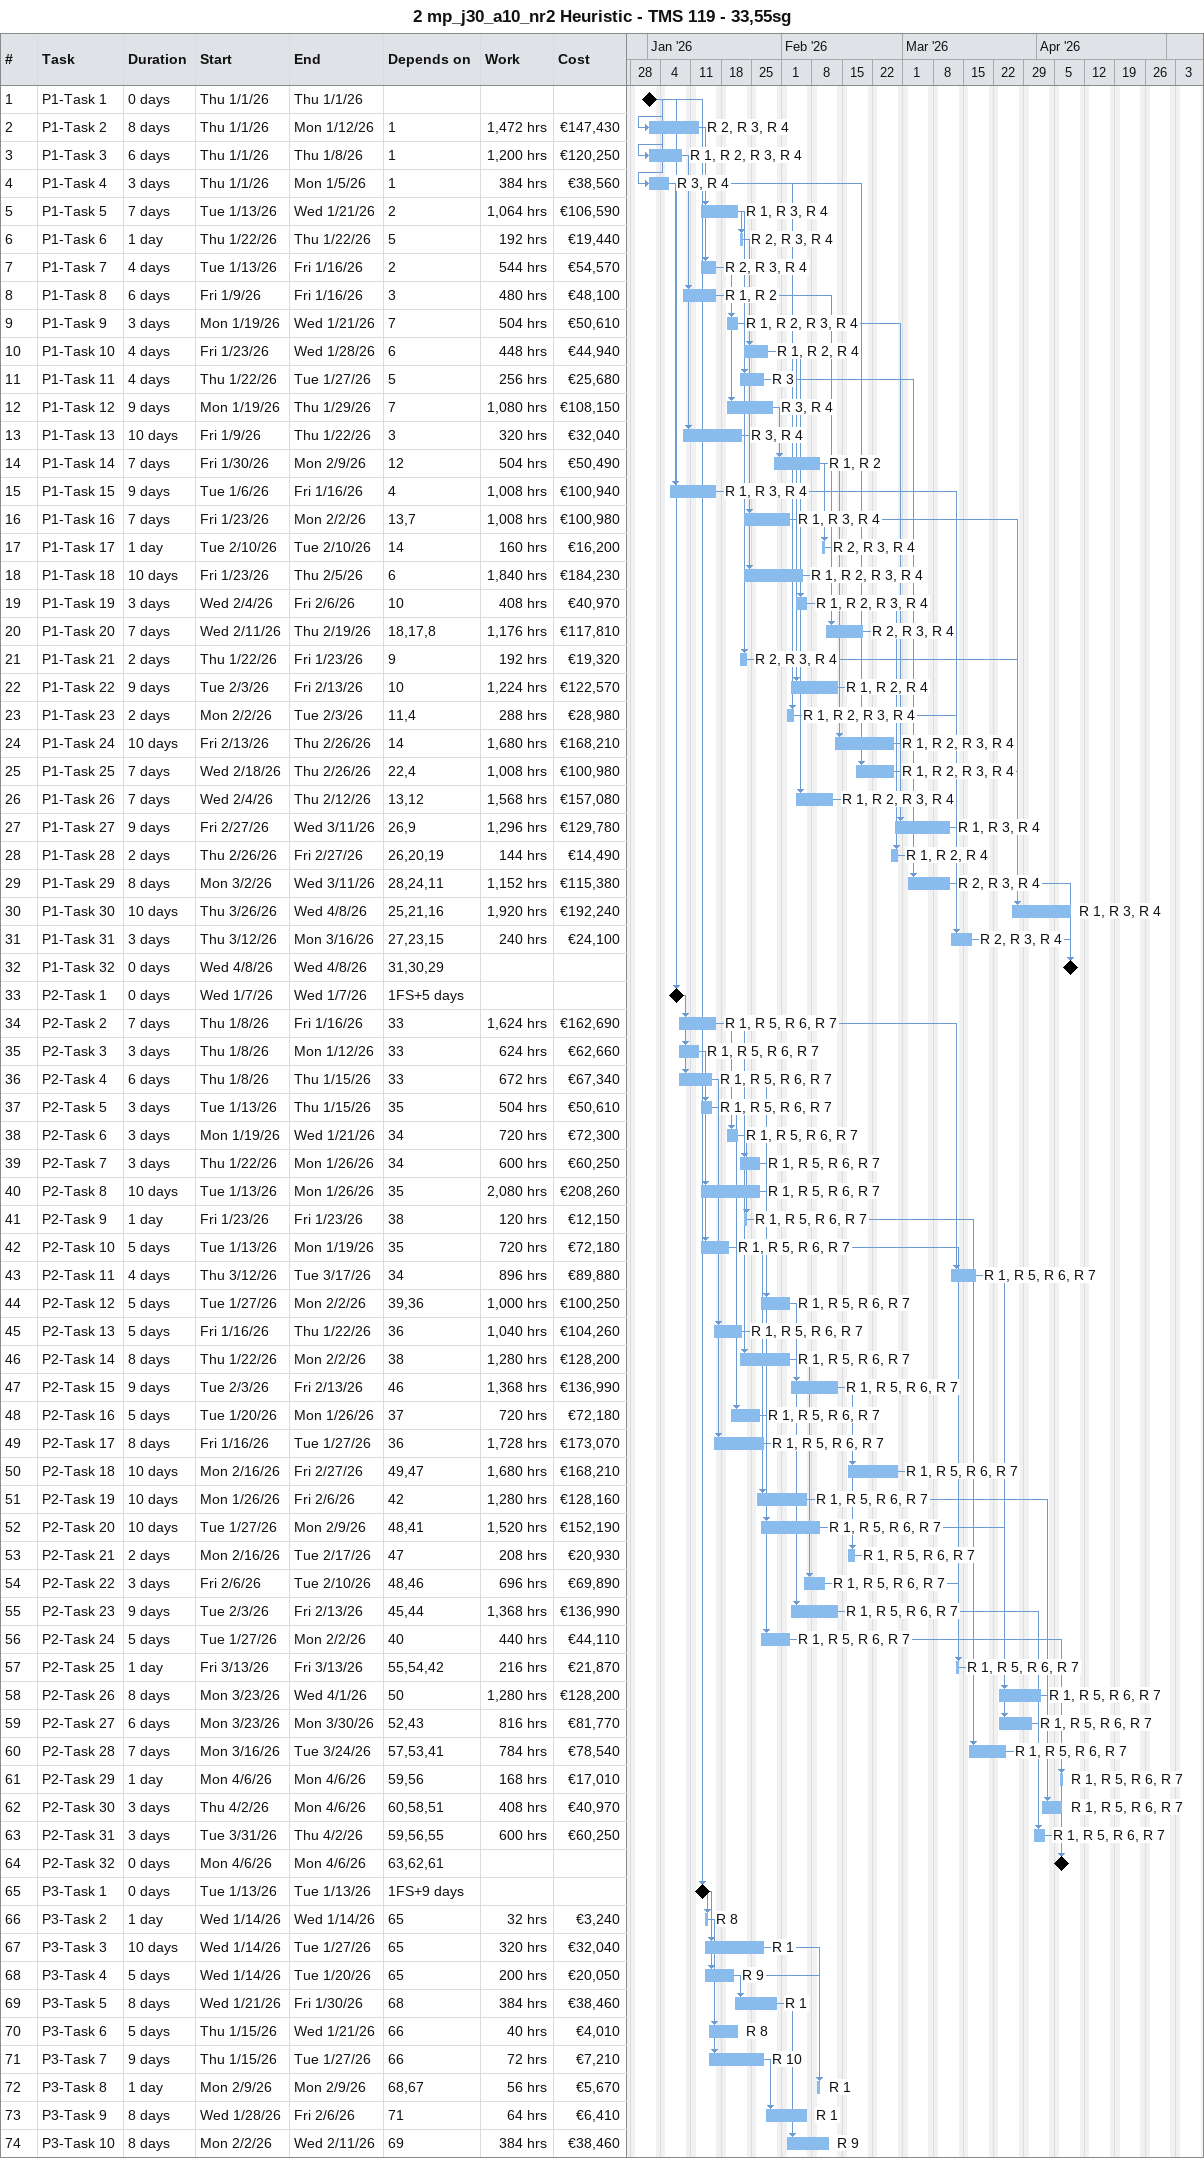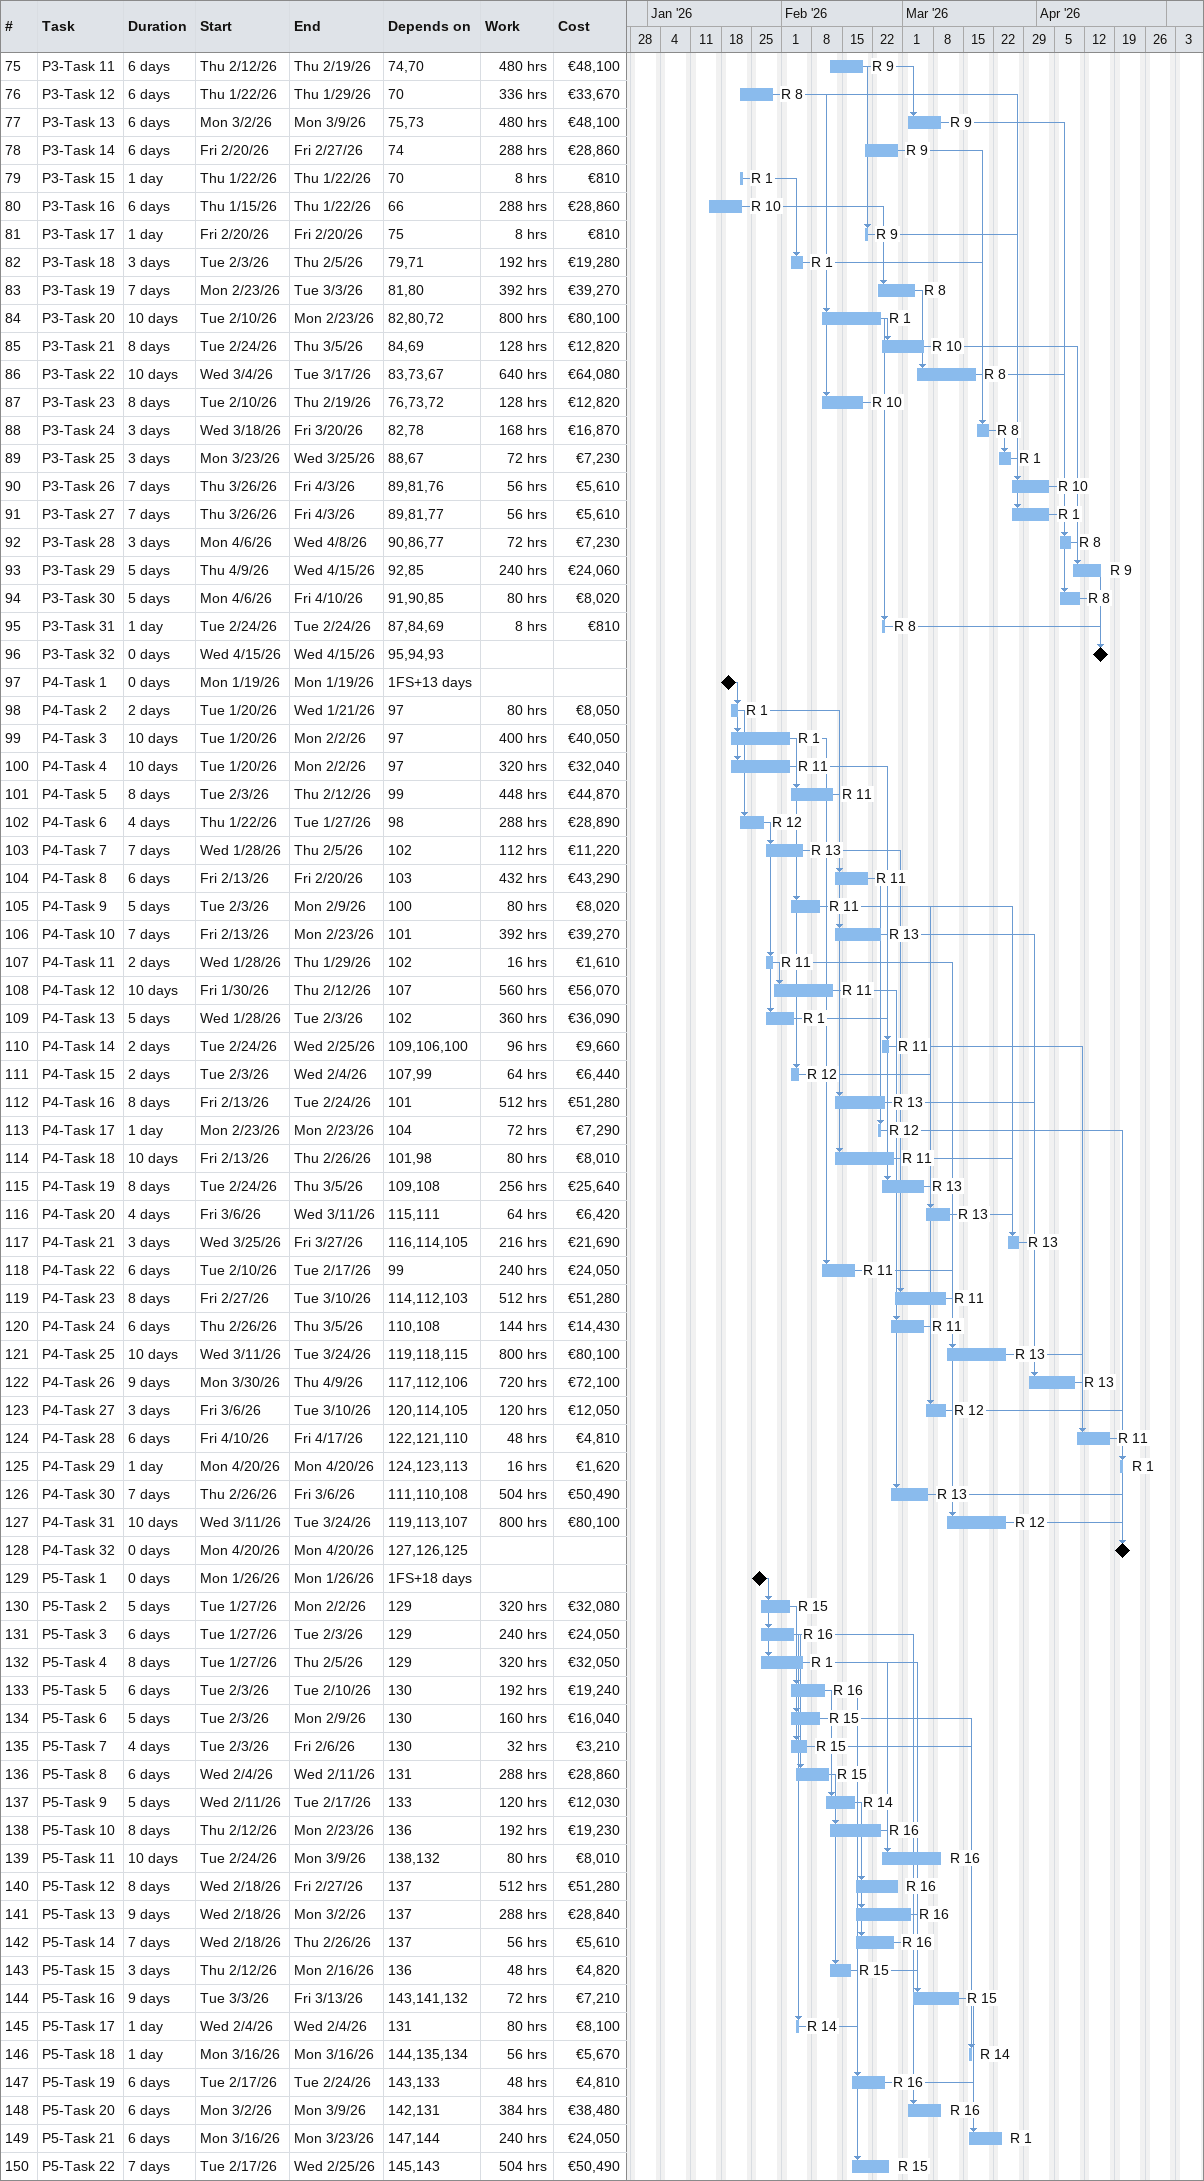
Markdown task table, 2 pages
2 mp_j30_a10_nr2 Heuristic - TMS 119 - 33,55sg

| ID | Task | Duration | Start | Finish | Predecessors | Resources | Work (h) | Cost (€) |
|---|---|---|---|---|---|---|---|---|
| 1 | P1-Task 1 | 0d | 2026-01-01 | 2026-01-01 |  |  |  |  |
| 2 | P1-Task 2 | 8d | 2026-01-01 | 2026-01-12 | 1 | R 2, R 3, R 4 | 1472 | 147430 |
| 3 | P1-Task 3 | 6d | 2026-01-01 | 2026-01-08 | 1 | R 1, R 2, R 3, R 4 | 1200 | 120250 |
| 4 | P1-Task 4 | 3d | 2026-01-01 | 2026-01-05 | 1 | R 3, R 4 | 384 | 38560 |
| 5 | P1-Task 5 | 7d | 2026-01-13 | 2026-01-21 | 2 | R 1, R 3, R 4 | 1064 | 106590 |
| 6 | P1-Task 6 | 1d | 2026-01-22 | 2026-01-22 | 5 | R 2, R 3, R 4 | 192 | 19440 |
| 7 | P1-Task 7 | 4d | 2026-01-13 | 2026-01-16 | 2 | R 2, R 3, R 4 | 544 | 54570 |
| 8 | P1-Task 8 | 6d | 2026-01-09 | 2026-01-16 | 3 | R 1, R 2 | 480 | 48100 |
| 9 | P1-Task 9 | 3d | 2026-01-19 | 2026-01-21 | 7 | R 1, R 2, R 3, R 4 | 504 | 50610 |
| 10 | P1-Task 10 | 4d | 2026-01-23 | 2026-01-28 | 6 | R 1, R 2, R 4 | 448 | 44940 |
| 11 | P1-Task 11 | 4d | 2026-01-22 | 2026-01-27 | 5 | R 3 | 256 | 25680 |
| 12 | P1-Task 12 | 9d | 2026-01-19 | 2026-01-29 | 7 | R 3, R 4 | 1080 | 108150 |
| 13 | P1-Task 13 | 10d | 2026-01-09 | 2026-01-22 | 3 | R 3, R 4 | 320 | 32040 |
| 14 | P1-Task 14 | 7d | 2026-01-30 | 2026-02-09 | 12 | R 1, R 2 | 504 | 50490 |
| 15 | P1-Task 15 | 9d | 2026-01-06 | 2026-01-16 | 4 | R 1, R 3, R 4 | 1008 | 100940 |
| 16 | P1-Task 16 | 7d | 2026-01-23 | 2026-02-02 | 13, 7 | R 1, R 3, R 4 | 1008 | 100980 |
| 17 | P1-Task 17 | 1d | 2026-02-10 | 2026-02-10 | 14 | R 2, R 3, R 4 | 160 | 16200 |
| 18 | P1-Task 18 | 10d | 2026-01-23 | 2026-02-05 | 6 | R 1, R 2, R 3, R 4 | 1840 | 184230 |
| 19 | P1-Task 19 | 3d | 2026-02-04 | 2026-02-06 | 10 | R 1, R 2, R 3, R 4 | 408 | 40970 |
| 20 | P1-Task 20 | 7d | 2026-02-11 | 2026-02-19 | 18, 17, 8 | R 2, R 3, R 4 | 1176 | 117810 |
| 21 | P1-Task 21 | 2d | 2026-01-22 | 2026-01-23 | 9 | R 2, R 3, R 4 | 192 | 19320 |
| 22 | P1-Task 22 | 9d | 2026-02-03 | 2026-02-13 | 10 | R 1, R 2, R 4 | 1224 | 122570 |
| 23 | P1-Task 23 | 2d | 2026-02-02 | 2026-02-03 | 11, 4 | R 1, R 2, R 3, R 4 | 288 | 28980 |
| 24 | P1-Task 24 | 10d | 2026-02-13 | 2026-02-26 | 14 | R 1, R 2, R 3, R 4 | 1680 | 168210 |
| 25 | P1-Task 25 | 7d | 2026-02-18 | 2026-02-26 | 22, 4 | R 1, R 2, R 3, R 4 | 1008 | 100980 |
| 26 | P1-Task 26 | 7d | 2026-02-04 | 2026-02-12 | 13, 12 | R 1, R 2, R 3, R 4 | 1568 | 157080 |
| 27 | P1-Task 27 | 9d | 2026-02-27 | 2026-03-11 | 26, 9 | R 1, R 3, R 4 | 1296 | 129780 |
| 28 | P1-Task 28 | 2d | 2026-02-26 | 2026-02-27 | 26, 20, 19 | R 1, R 2, R 4 | 144 | 14490 |
| 29 | P1-Task 29 | 8d | 2026-03-02 | 2026-03-11 | 28, 24, 11 | R 2, R 3, R 4 | 1152 | 115380 |
| 30 | P1-Task 30 | 10d | 2026-03-26 | 2026-04-08 | 25, 21, 16 | R 1, R 3, R 4 | 1920 | 192240 |
| 31 | P1-Task 31 | 3d | 2026-03-12 | 2026-03-16 | 27, 23, 15 | R 2, R 3, R 4 | 240 | 24100 |
| 32 | P1-Task 32 | 0d | 2026-04-08 | 2026-04-08 | 31, 30, 29 |  |  |  |
| 33 | P2-Task 1 | 0d | 2026-01-07 | 2026-01-07 | 1FS+5d |  |  |  |
| 34 | P2-Task 2 | 7d | 2026-01-08 | 2026-01-16 | 33 | R 1, R 5, R 6, R 7 | 1624 | 162690 |
| 35 | P2-Task 3 | 3d | 2026-01-08 | 2026-01-12 | 33 | R 1, R 5, R 6, R 7 | 624 | 62660 |
| 36 | P2-Task 4 | 6d | 2026-01-08 | 2026-01-15 | 33 | R 1, R 5, R 6, R 7 | 672 | 67340 |
| 37 | P2-Task 5 | 3d | 2026-01-13 | 2026-01-15 | 35 | R 1, R 5, R 6, R 7 | 504 | 50610 |
| 38 | P2-Task 6 | 3d | 2026-01-19 | 2026-01-21 | 34 | R 1, R 5, R 6, R 7 | 720 | 72300 |
| 39 | P2-Task 7 | 3d | 2026-01-22 | 2026-01-26 | 34 | R 1, R 5, R 6, R 7 | 600 | 60250 |
| 40 | P2-Task 8 | 10d | 2026-01-13 | 2026-01-26 | 35 | R 1, R 5, R 6, R 7 | 2080 | 208260 |
| 41 | P2-Task 9 | 1d | 2026-01-23 | 2026-01-23 | 38 | R 1, R 5, R 6, R 7 | 120 | 12150 |
| 42 | P2-Task 10 | 5d | 2026-01-13 | 2026-01-19 | 35 | R 1, R 5, R 6, R 7 | 720 | 72180 |
| 43 | P2-Task 11 | 4d | 2026-03-12 | 2026-03-17 | 34 | R 1, R 5, R 6, R 7 | 896 | 89880 |
| 44 | P2-Task 12 | 5d | 2026-01-27 | 2026-02-02 | 39, 36 | R 1, R 5, R 6, R 7 | 1000 | 100250 |
| 45 | P2-Task 13 | 5d | 2026-01-16 | 2026-01-22 | 36 | R 1, R 5, R 6, R 7 | 1040 | 104260 |
| 46 | P2-Task 14 | 8d | 2026-01-22 | 2026-02-02 | 38 | R 1, R 5, R 6, R 7 | 1280 | 128200 |
| 47 | P2-Task 15 | 9d | 2026-02-03 | 2026-02-13 | 46 | R 1, R 5, R 6, R 7 | 1368 | 136990 |
| 48 | P2-Task 16 | 5d | 2026-01-20 | 2026-01-26 | 37 | R 1, R 5, R 6, R 7 | 720 | 72180 |
| 49 | P2-Task 17 | 8d | 2026-01-16 | 2026-01-27 | 36 | R 1, R 5, R 6, R 7 | 1728 | 173070 |
| 50 | P2-Task 18 | 10d | 2026-02-16 | 2026-02-27 | 49, 47 | R 1, R 5, R 6, R 7 | 1680 | 168210 |
| 51 | P2-Task 19 | 10d | 2026-01-26 | 2026-02-06 | 42 | R 1, R 5, R 6, R 7 | 1280 | 128160 |
| 52 | P2-Task 20 | 10d | 2026-01-27 | 2026-02-09 | 48, 41 | R 1, R 5, R 6, R 7 | 1520 | 152190 |
| 53 | P2-Task 21 | 2d | 2026-02-16 | 2026-02-17 | 47 | R 1, R 5, R 6, R 7 | 208 | 20930 |
| 54 | P2-Task 22 | 3d | 2026-02-06 | 2026-02-10 | 48, 46 | R 1, R 5, R 6, R 7 | 696 | 69890 |
| 55 | P2-Task 23 | 9d | 2026-02-03 | 2026-02-13 | 45, 44 | R 1, R 5, R 6, R 7 | 1368 | 136990 |
| 56 | P2-Task 24 | 5d | 2026-01-27 | 2026-02-02 | 40 | R 1, R 5, R 6, R 7 | 440 | 44110 |
| 57 | P2-Task 25 | 1d | 2026-03-13 | 2026-03-13 | 55, 54, 42 | R 1, R 5, R 6, R 7 | 216 | 21870 |
| 58 | P2-Task 26 | 8d | 2026-03-23 | 2026-04-01 | 50 | R 1, R 5, R 6, R 7 | 1280 | 128200 |
| 59 | P2-Task 27 | 6d | 2026-03-23 | 2026-03-30 | 52, 43 | R 1, R 5, R 6, R 7 | 816 | 81770 |
| 60 | P2-Task 28 | 7d | 2026-03-16 | 2026-03-24 | 57, 53, 41 | R 1, R 5, R 6, R 7 | 784 | 78540 |
| 61 | P2-Task 29 | 1d | 2026-04-06 | 2026-04-06 | 59, 56 | R 1, R 5, R 6, R 7 | 168 | 17010 |
| 62 | P2-Task 30 | 3d | 2026-04-02 | 2026-04-06 | 60, 58, 51 | R 1, R 5, R 6, R 7 | 408 | 40970 |
| 63 | P2-Task 31 | 3d | 2026-03-31 | 2026-04-02 | 59, 56, 55 | R 1, R 5, R 6, R 7 | 600 | 60250 |
| 64 | P2-Task 32 | 0d | 2026-04-06 | 2026-04-06 | 63, 62, 61 |  |  |  |
| 65 | P3-Task 1 | 0d | 2026-01-13 | 2026-01-13 | 1FS+9d |  |  |  |
| 66 | P3-Task 2 | 1d | 2026-01-14 | 2026-01-14 | 65 | R 8 | 32 | 3240 |
| 67 | P3-Task 3 | 10d | 2026-01-14 | 2026-01-27 | 65 | R 1 | 320 | 32040 |
| 68 | P3-Task 4 | 5d | 2026-01-14 | 2026-01-20 | 65 | R 9 | 200 | 20050 |
| 69 | P3-Task 5 | 8d | 2026-01-21 | 2026-01-30 | 68 | R 1 | 384 | 38460 |
| 70 | P3-Task 6 | 5d | 2026-01-15 | 2026-01-21 | 66 | R 8 | 40 | 4010 |
| 71 | P3-Task 7 | 9d | 2026-01-15 | 2026-01-27 | 66 | R 10 | 72 | 7210 |
| 72 | P3-Task 8 | 1d | 2026-02-09 | 2026-02-09 | 68, 67 | R 1 | 56 | 5670 |
| 73 | P3-Task 9 | 8d | 2026-01-28 | 2026-02-06 | 71 | R 1 | 64 | 6410 |
| 74 | P3-Task 10 | 8d | 2026-02-02 | 2026-02-11 | 69 | R 9 | 384 | 38460 |
| 75 | P3-Task 11 | 6d | 2026-02-12 | 2026-02-19 | 74, 70 | R 9 | 480 | 48100 |
| 76 | P3-Task 12 | 6d | 2026-01-22 | 2026-01-29 | 70 | R 8 | 336 | 33670 |
| 77 | P3-Task 13 | 6d | 2026-03-02 | 2026-03-09 | 75, 73 | R 9 | 480 | 48100 |
| 78 | P3-Task 14 | 6d | 2026-02-20 | 2026-02-27 | 74 | R 9 | 288 | 28860 |
| 79 | P3-Task 15 | 1d | 2026-01-22 | 2026-01-22 | 70 | R 1 | 8 | 810 |
| 80 | P3-Task 16 | 6d | 2026-01-15 | 2026-01-22 | 66 | R 10 | 288 | 28860 |
| 81 | P3-Task 17 | 1d | 2026-02-20 | 2026-02-20 | 75 | R 9 | 8 | 810 |
| 82 | P3-Task 18 | 3d | 2026-02-03 | 2026-02-05 | 79, 71 | R 1 | 192 | 19280 |
| 83 | P3-Task 19 | 7d | 2026-02-23 | 2026-03-03 | 81, 80 | R 8 | 392 | 39270 |
| 84 | P3-Task 20 | 10d | 2026-02-10 | 2026-02-23 | 82, 80, 72 | R 1 | 800 | 80100 |
| 85 | P3-Task 21 | 8d | 2026-02-24 | 2026-03-05 | 84, 69 | R 10 | 128 | 12820 |
| 86 | P3-Task 22 | 10d | 2026-03-04 | 2026-03-17 | 83, 73, 67 | R 8 | 640 | 64080 |
| 87 | P3-Task 23 | 8d | 2026-02-10 | 2026-02-19 | 76, 73, 72 | R 10 | 128 | 12820 |
| 88 | P3-Task 24 | 3d | 2026-03-18 | 2026-03-20 | 82, 78 | R 8 | 168 | 16870 |
| 89 | P3-Task 25 | 3d | 2026-03-23 | 2026-03-25 | 88, 67 | R 1 | 72 | 7230 |
| 90 | P3-Task 26 | 7d | 2026-03-26 | 2026-04-03 | 89, 81, 76 | R 10 | 56 | 5610 |
| 91 | P3-Task 27 | 7d | 2026-03-26 | 2026-04-03 | 89, 81, 77 | R 1 | 56 | 5610 |
| 92 | P3-Task 28 | 3d | 2026-04-06 | 2026-04-08 | 90, 86, 77 | R 8 | 72 | 7230 |
| 93 | P3-Task 29 | 5d | 2026-04-09 | 2026-04-15 | 92, 85 | R 9 | 240 | 24060 |
| 94 | P3-Task 30 | 5d | 2026-04-06 | 2026-04-10 | 91, 90, 85 | R 8 | 80 | 8020 |
| 95 | P3-Task 31 | 1d | 2026-02-24 | 2026-02-24 | 87, 84, 69 | R 8 | 8 | 810 |
| 96 | P3-Task 32 | 0d | 2026-04-15 | 2026-04-15 | 95, 94, 93 |  |  |  |
| 97 | P4-Task 1 | 0d | 2026-01-19 | 2026-01-19 | 1FS+13d |  |  |  |
| 98 | P4-Task 2 | 2d | 2026-01-20 | 2026-01-21 | 97 | R 1 | 80 | 8050 |
| 99 | P4-Task 3 | 10d | 2026-01-20 | 2026-02-02 | 97 | R 1 | 400 | 40050 |
| 100 | P4-Task 4 | 10d | 2026-01-20 | 2026-02-02 | 97 | R 11 | 320 | 32040 |
| 101 | P4-Task 5 | 8d | 2026-02-03 | 2026-02-12 | 99 | R 11 | 448 | 44870 |
| 102 | P4-Task 6 | 4d | 2026-01-22 | 2026-01-27 | 98 | R 12 | 288 | 28890 |
| 103 | P4-Task 7 | 7d | 2026-01-28 | 2026-02-05 | 102 | R 13 | 112 | 11220 |
| 104 | P4-Task 8 | 6d | 2026-02-13 | 2026-02-20 | 103 | R 11 | 432 | 43290 |
| 105 | P4-Task 9 | 5d | 2026-02-03 | 2026-02-09 | 100 | R 11 | 80 | 8020 |
| 106 | P4-Task 10 | 7d | 2026-02-13 | 2026-02-23 | 101 | R 13 | 392 | 39270 |
| 107 | P4-Task 11 | 2d | 2026-01-28 | 2026-01-29 | 102 | R 11 | 16 | 1610 |
| 108 | P4-Task 12 | 10d | 2026-01-30 | 2026-02-12 | 107 | R 11 | 560 | 56070 |
| 109 | P4-Task 13 | 5d | 2026-01-28 | 2026-02-03 | 102 | R 1 | 360 | 36090 |
| 110 | P4-Task 14 | 2d | 2026-02-24 | 2026-02-25 | 109, 106, 100 | R 11 | 96 | 9660 |
| 111 | P4-Task 15 | 2d | 2026-02-03 | 2026-02-04 | 107, 99 | R 12 | 64 | 6440 |
| 112 | P4-Task 16 | 8d | 2026-02-13 | 2026-02-24 | 101 | R 13 | 512 | 51280 |
| 113 | P4-Task 17 | 1d | 2026-02-23 | 2026-02-23 | 104 | R 12 | 72 | 7290 |
| 114 | P4-Task 18 | 10d | 2026-02-13 | 2026-02-26 | 101, 98 | R 11 | 80 | 8010 |
| 115 | P4-Task 19 | 8d | 2026-02-24 | 2026-03-05 | 109, 108 | R 13 | 256 | 25640 |
| 116 | P4-Task 20 | 4d | 2026-03-06 | 2026-03-11 | 115, 111 | R 13 | 64 | 6420 |
| 117 | P4-Task 21 | 3d | 2026-03-25 | 2026-03-27 | 116, 114, 105 | R 13 | 216 | 21690 |
| 118 | P4-Task 22 | 6d | 2026-02-10 | 2026-02-17 | 99 | R 11 | 240 | 24050 |
| 119 | P4-Task 23 | 8d | 2026-02-27 | 2026-03-10 | 114, 112, 103 | R 11 | 512 | 51280 |
| 120 | P4-Task 24 | 6d | 2026-02-26 | 2026-03-05 | 110, 108 | R 11 | 144 | 14430 |
| 121 | P4-Task 25 | 10d | 2026-03-11 | 2026-03-24 | 119, 118, 115 | R 13 | 800 | 80100 |
| 122 | P4-Task 26 | 9d | 2026-03-30 | 2026-04-09 | 117, 112, 106 | R 13 | 720 | 72100 |
| 123 | P4-Task 27 | 3d | 2026-03-06 | 2026-03-10 | 120, 114, 105 | R 12 | 120 | 12050 |
| 124 | P4-Task 28 | 6d | 2026-04-10 | 2026-04-17 | 122, 121, 110 | R 11 | 48 | 4810 |
| 125 | P4-Task 29 | 1d | 2026-04-20 | 2026-04-20 | 124, 123, 113 | R 1 | 16 | 1620 |
| 126 | P4-Task 30 | 7d | 2026-02-26 | 2026-03-06 | 111, 110, 108 | R 13 | 504 | 50490 |
| 127 | P4-Task 31 | 10d | 2026-03-11 | 2026-03-24 | 119, 113, 107 | R 12 | 800 | 80100 |
| 128 | P4-Task 32 | 0d | 2026-04-20 | 2026-04-20 | 127, 126, 125 |  |  |  |
| 129 | P5-Task 1 | 0d | 2026-01-26 | 2026-01-26 | 1FS+18d |  |  |  |
| 130 | P5-Task 2 | 5d | 2026-01-27 | 2026-02-02 | 129 | R 15 | 320 | 32080 |
| 131 | P5-Task 3 | 6d | 2026-01-27 | 2026-02-03 | 129 | R 16 | 240 | 24050 |
| 132 | P5-Task 4 | 8d | 2026-01-27 | 2026-02-05 | 129 | R 1 | 320 | 32050 |
| 133 | P5-Task 5 | 6d | 2026-02-03 | 2026-02-10 | 130 | R 16 | 192 | 19240 |
| 134 | P5-Task 6 | 5d | 2026-02-03 | 2026-02-09 | 130 | R 15 | 160 | 16040 |
| 135 | P5-Task 7 | 4d | 2026-02-03 | 2026-02-06 | 130 | R 15 | 32 | 3210 |
| 136 | P5-Task 8 | 6d | 2026-02-04 | 2026-02-11 | 131 | R 15 | 288 | 28860 |
| 137 | P5-Task 9 | 5d | 2026-02-11 | 2026-02-17 | 133 | R 14 | 120 | 12030 |
| 138 | P5-Task 10 | 8d | 2026-02-12 | 2026-02-23 | 136 | R 16 | 192 | 19230 |
| 139 | P5-Task 11 | 10d | 2026-02-24 | 2026-03-09 | 138, 132 | R 16 | 80 | 8010 |
| 140 | P5-Task 12 | 8d | 2026-02-18 | 2026-02-27 | 137 | R 16 | 512 | 51280 |
| 141 | P5-Task 13 | 9d | 2026-02-18 | 2026-03-02 | 137 | R 16 | 288 | 28840 |
| 142 | P5-Task 14 | 7d | 2026-02-18 | 2026-02-26 | 137 | R 16 | 56 | 5610 |
| 143 | P5-Task 15 | 3d | 2026-02-12 | 2026-02-16 | 136 | R 15 | 48 | 4820 |
| 144 | P5-Task 16 | 9d | 2026-03-03 | 2026-03-13 | 143, 141, 132 | R 15 | 72 | 7210 |
| 145 | P5-Task 17 | 1d | 2026-02-04 | 2026-02-04 | 131 | R 14 | 80 | 8100 |
| 146 | P5-Task 18 | 1d | 2026-03-16 | 2026-03-16 | 144, 135, 134 | R 14 | 56 | 5670 |
| 147 | P5-Task 19 | 6d | 2026-02-17 | 2026-02-24 | 143, 133 | R 16 | 48 | 4810 |
| 148 | P5-Task 20 | 6d | 2026-03-02 | 2026-03-09 | 142, 131 | R 16 | 384 | 38480 |
| 149 | P5-Task 21 | 6d | 2026-03-16 | 2026-03-23 | 147, 144 | R 1 | 240 | 24050 |
| 150 | P5-Task 22 | 7d | 2026-02-17 | 2026-02-25 | 145, 143 | R 15 | 504 | 50490 |
